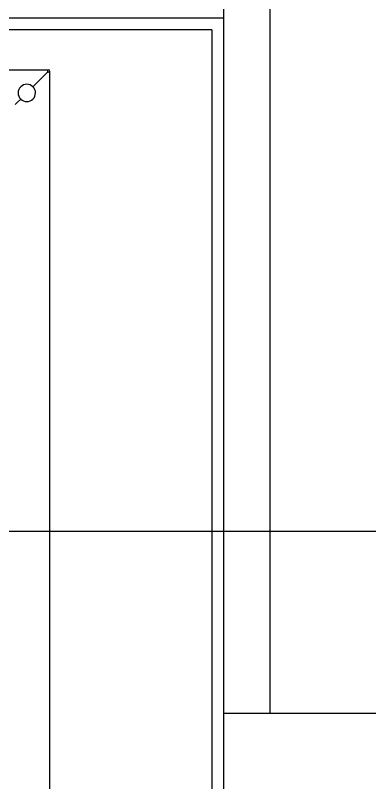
# Model space of a CAD drawing. Header units: millimetres. Extents: x 976 to 9349, y -1578 to 2211.
# Drawn here: x 5872.3 to 5902.9, y 510.7 to 577 of the extents above; entities that cross this region are included whole.
import ezdxf

# ---------------------------------------------------------------- set-up
doc = ezdxf.new("R2010")
doc.units = ezdxf.units.MM
for name, color, linetype in [('Inst - woda', 220, 'Continuous'), ('Płytki', 254, 'Continuous'), ('Wbudowane', 175, 'Continuous'), ('Ściany', 7, 'Continuous')]:
    doc.layers.add(name, color=color, linetype=linetype)

# ---------------------------------------------------------------- blocks, each defined once
blk = doc.blocks.new('Z$W@#24225')
at = {"linetype": 'Continuous'}
for p, q in [((0.16, 116.62), (49.84, 116.62)), ((48.529, 115.151), (49.798, 116.42)), ((49.8, 116.418), (48.531, 115.149)), ((49.798, 116.42), (49.8, 116.418)), ((50, 9.12), (50, 116.46)), ((48.494, 115.116), (48.529, 115.151)), ((48.531, 115.149), (48.496, 115.114)), ((47.198, 113.82), (47.469, 114.091)), ((47.471, 114.089), (47.2, 113.818)), ((47.469, 114.091), (47.504, 114.126)), ((47.506, 114.124), (47.471, 114.089)), ((46.998, 113.62), (47.198, 113.82)), ((47.2, 113.818), (47, 113.618))]:
    blk.add_line(p, q, dxfattribs=at)
for centre, radius, start, end in [((49.84, 116.46), 0.16, 0, 90), ((48, 114.62), 0.75, 45.10804, 224.89196), ((48, 114.62), 0.75, 225.10804, 44.89196)]:
    blk.add_arc(centre, radius, start, end, dxfattribs=at)
for points, knots in [([(49.798, 116.42), (49.801, 116.446), (49.805, 116.472), (49.812, 116.521), (49.815, 116.543), (49.822, 116.58), (49.826, 116.595), (49.833, 116.615), (49.836, 116.62), (49.84, 116.62)], [0, 0, 0, 0, 0.25, 0.25, 0.5, 0.5, 0.75, 0.75, 1, 1, 1, 1]), ([(49.8, 116.418), (49.813, 116.42), (49.839, 116.423), (49.864, 116.427), (49.889, 116.43), (49.912, 116.434), (49.932, 116.437), (49.951, 116.441), (49.967, 116.444), (49.98, 116.448), (49.99, 116.451), (49.997, 116.455), (50, 116.458), (50, 116.46)], [0, 0, 0, 0, 0.125, 0.25, 0.25, 0.375, 0.5, 0.5, 0.625, 0.75, 0.75, 0.875, 1, 1, 1, 1])]:
    blk.add_open_spline(points, degree=3, knots=knots, dxfattribs=at)
blk = doc.blocks.new('Z$W@#19358')
for p, q in [((0, 60), (70, 60)), ((0, 60), (0, 0)), ((70, 60), (70, 0)), ((0, 52), (70, 52)), ((0, 0), (70, 0))]:
    blk.add_line(p, q)
blk = doc.blocks.new('Z$W@#10491')
for p, q in [((16, 150), (16, 0)), ((20, 150), (20, 0)), ((20, 0), (16, 0))]:
    blk.add_line(p, q)

msp = doc.modelspace()

# ---------------------------------------------------------------- linework, layer by layer
at = {"layer": 'Płytki'}
for p, q in [((5890.295, 576.743), (5811.295, 576.743)), ((5890.295, 576.743), (5890.295, 516.743)), ((5810.703, 532.443), (5960.295, 532.443)), ((5890.295, 516.743), (5960.295, 516.743)), ((5890.295, 516.743), (5890.295, 455.743))]:
    msp.add_line(p, q, dxfattribs=at)
at = {"layer": 'Ściany'}
for q in [(5812.295, 575.743), (5889.295, 455.743)]:
    msp.add_line((5889.295, 575.743), q, dxfattribs=at)

# ---------------------------------------------------------------- block references
at = {"layer": 'Inst - woda'}
msp.add_blockref('Z$W@#24225', (5825.295, 455.673), dxfattribs=at)
at = {"layer": 'Wbudowane', "xscale": -1}
msp.add_blockref('Z$W@#10491', (5910.295, 516.743), dxfattribs=at)
at = {"layer": 'Wbudowane'}
msp.add_blockref('Z$W@#19358', (5890.295, 456.743), dxfattribs=at)

doc.saveas('drawing.dxf')
